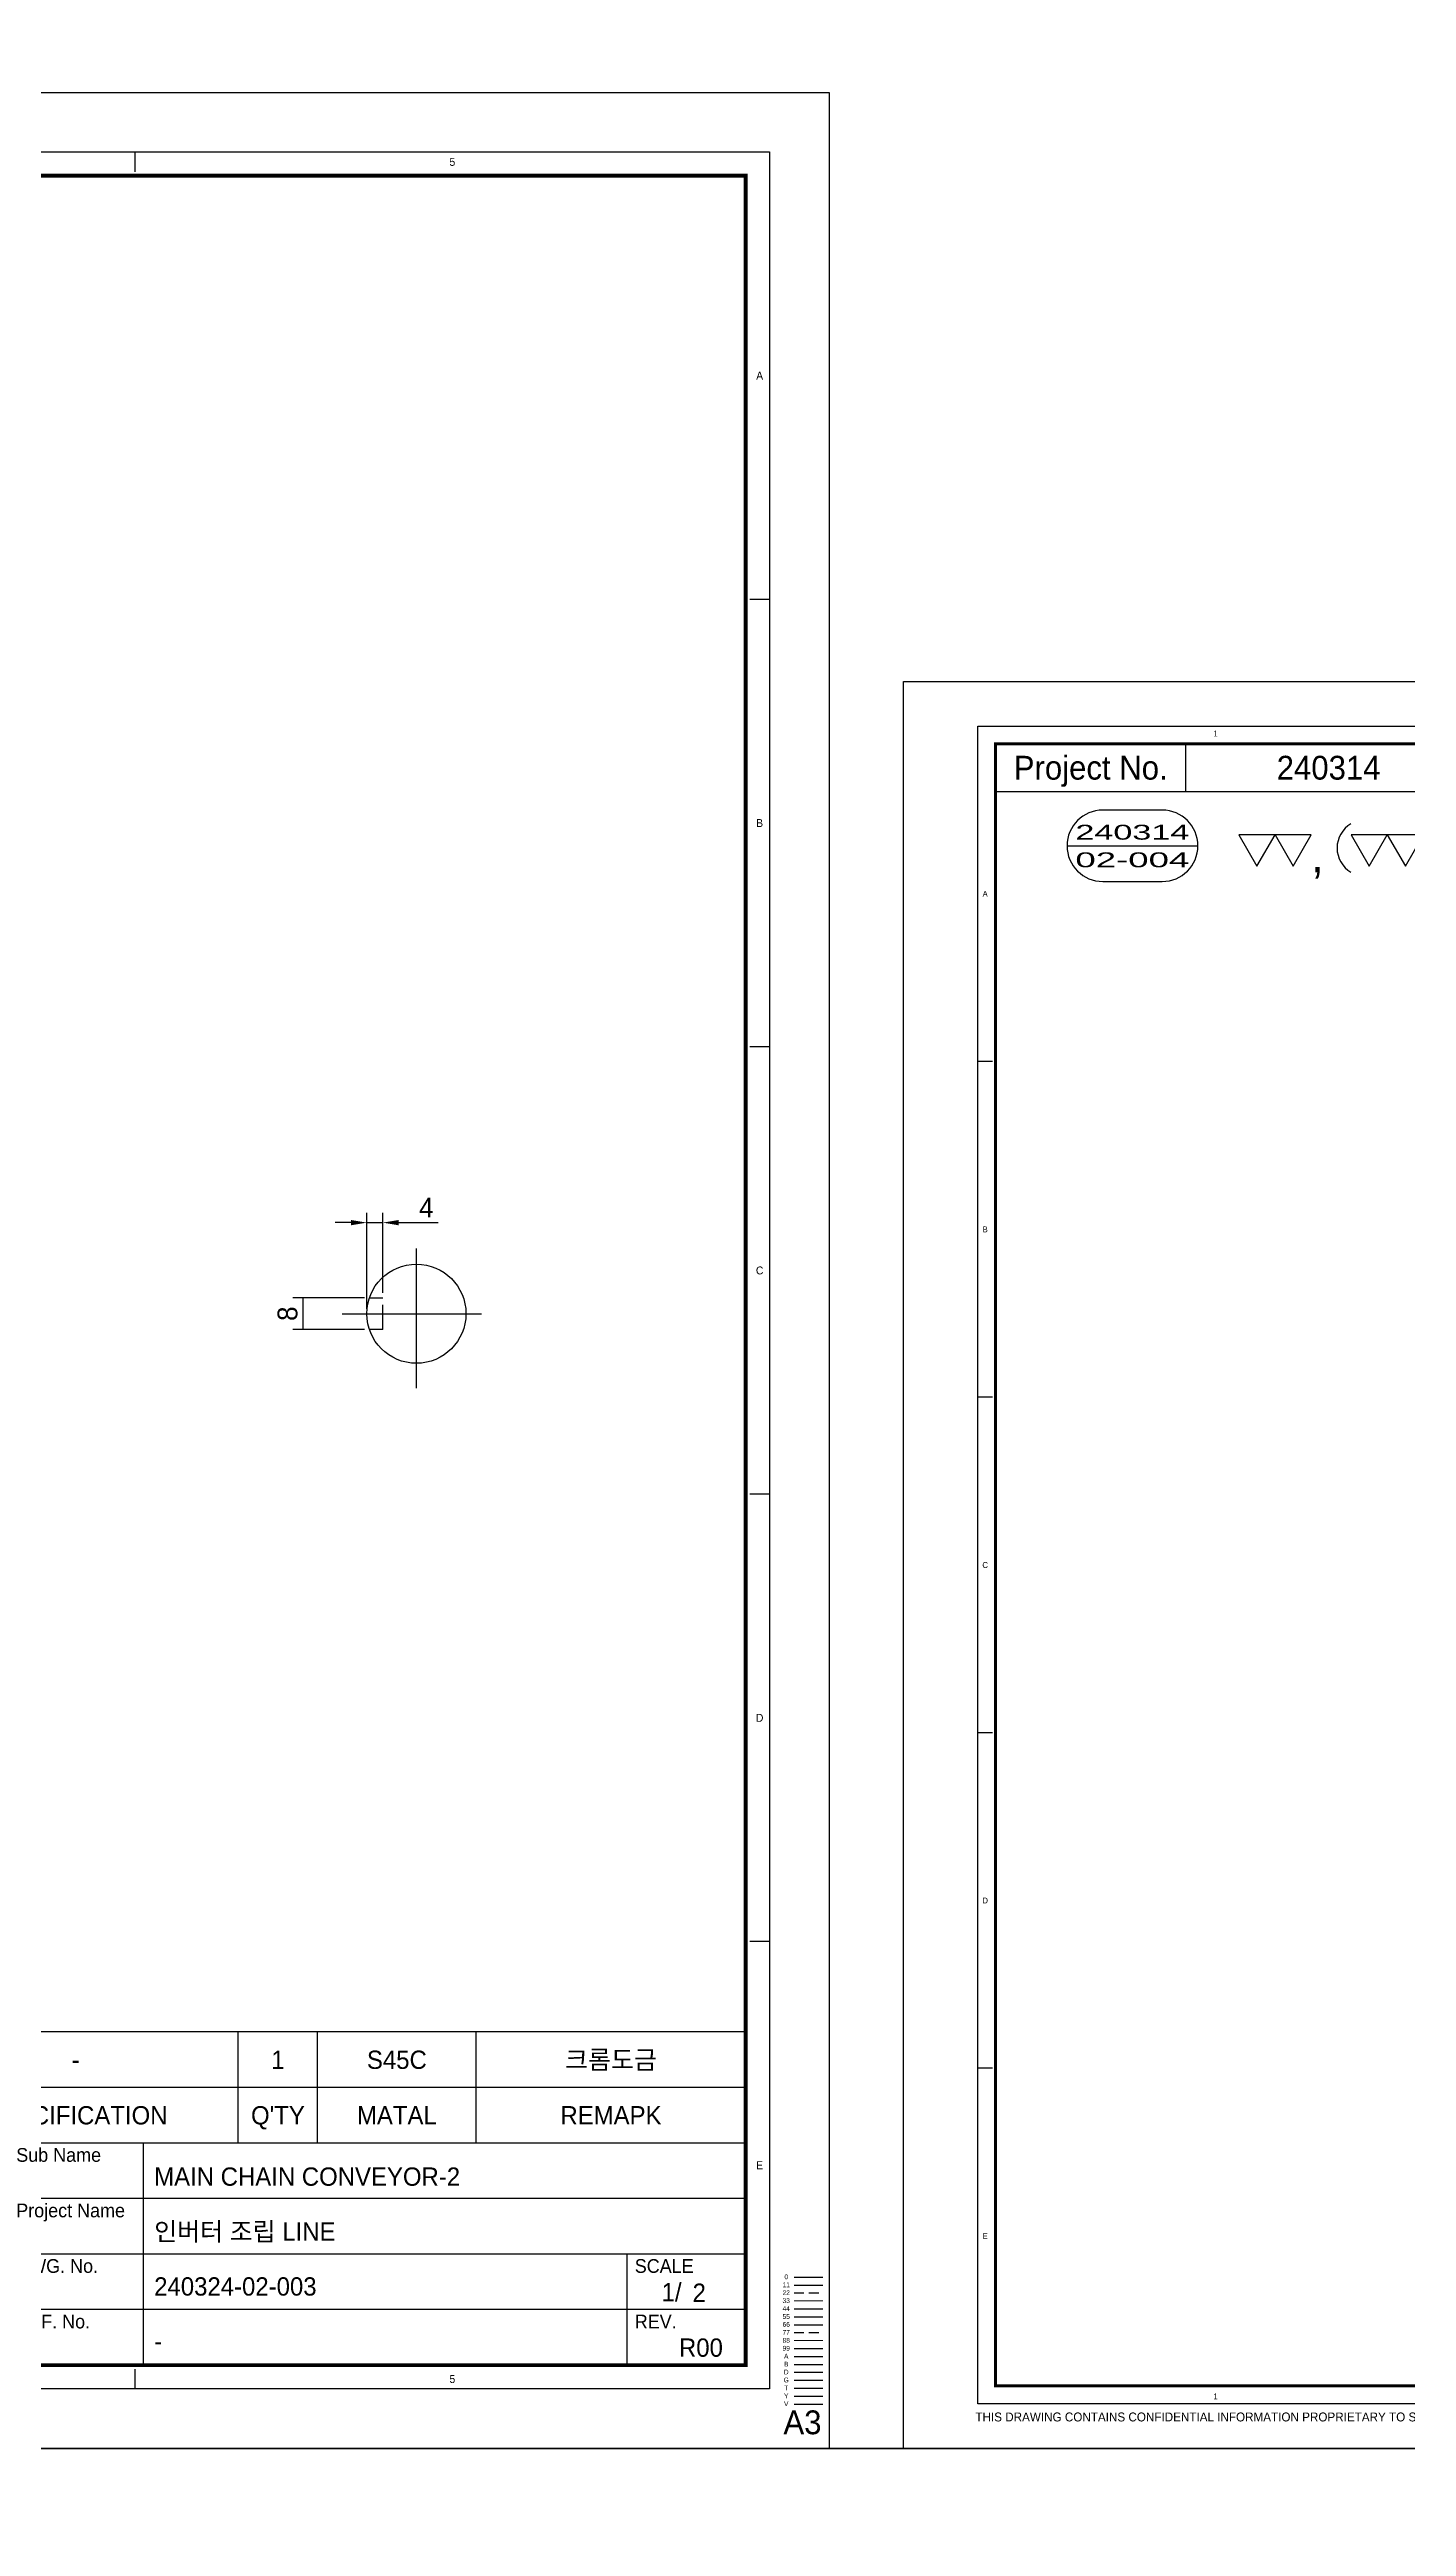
# Model space of a CAD drawing. Header units: inches. Extents: x 0 to 77285, y -118 to 40065.
# Drawn here: x 73276 to 73619, y 767 to 1391 of the extents above; entities that cross this region are included whole.
import ezdxf
from ezdxf.enums import TextEntityAlignment as Align

# ---------------------------------------------------------------- set-up
doc = ezdxf.new("R2010")
doc.units = ezdxf.units.IN
doc.header["$LTSCALE"] = 5
doc.header["$MEASUREMENT"] = 0
for name, pattern in [('CENTER', [2, 1.25, -0.25, 0.25, -0.25]), ('HIDDEN', [0.375, 0.25, -0.125]), ('PHANTOM', [2.5, 1.25, -0.25, 0.25, -0.25, 0.25, -0.25])]:
    doc.linetypes.add(name, pattern=pattern)
for name, color, linetype in [('11', 1, 'CENTER'), ('22', 2, 'HIDDEN'), ('44', 4, 'Continuous'), ('55', 5, 'Continuous'), ('66', 6, 'PHANTOM'), ('77', 40, 'HIDDEN'), ('99', 181, 'Continuous'), ('A', 8, 'Continuous'), ('B', 123, 'Continuous'), ('D', 3, 'Continuous'), ('G', 231, 'Continuous'), ('T', 3, 'Continuous'), ('VV', 1, 'Continuous'), ('Y', 60, 'Continuous')]:
    doc.layers.add(name, color=color, linetype=linetype)
doc.layers.add('33', color=3, linetype='PHANTOM', lineweight=9)
doc.layers.add('88', color=35, linetype='Continuous', lineweight=5)
doc.styles.add('SCI', font='')
doc.styles.get('SCI').set_extended_font_data('Gulim')
doc.dimstyles.new('SCH', dxfattribs={"dimtxt": 2.5, "dimasz": 2, "dimexe": 1.25, "dimexo": 0.625, "dimtad": 1, "dimdec": 8, "dimtxsty": 'SCI', "dimcen": 2.5, "dimclrd": 4, "dimclre": 4, "dimclrt": 7, "dimadec": 8, "dimazin": 2, "dimtfac": 1, "dimtdec": 8, "dimtmove": 0, "dimatfit": 3, "dimfxl": 1, "dimarcsym": 0})

# ---------------------------------------------------------------- blocks, each defined once
blk = doc.blocks.new('J2')
for p, q in [((0, 2.25), (-2.6, 2.25)), ((-2.6, 2.25), (-1.3, 0)), ((-1.3, 0), (0, 2.25)), ((2.6, 2.25), (0, 2.25)), ((0, 2.25), (1.3, 0)), ((1.3, 0), (2.6, 2.25))]:
    blk.add_line(p, q)
blk = doc.blocks.new('J3')
for p, q in [((-3.9, 2.25), (-2.6, 0)), ((-1.3, 2.25), (-3.9, 2.25)), ((-2.6, 0), (-1.3, 2.25)), ((-1.3, 2.25), (0, 0)), ((1.3, 2.25), (-1.3, 2.25)), ((0, 0), (1.3, 2.25)), ((1.3, 2.25), (2.6, 0)), ((3.9, 2.25), (1.3, 2.25)), ((2.6, 0), (3.9, 2.25))]:
    blk.add_line(p, q)
blk = doc.blocks.new('A$C645fd8c3')
at = {"linetype": 'Continuous'}
h = blk.add_hatch(dxfattribs=at)
h.set_pattern_fill('ANSI31', color=5, scale=0.563055, style=0)
h.set_pattern_definition([(45, (-482.600826, -378.99261), (-0.04976753, 0.04976753), [])])
h.paths.add_polyline_path([(259.73, -279.27), (259.73, -276.17), (258.74, -276.17), (256.35, -278.56), (253.96, -276.17), (252.97, -276.17), (252.97, -279.27)])
h.paths.add_polyline_path([(252.97, -279.83), (252.97, -282.93), (259.73, -282.93), (259.73, -279.83)])
at = {"color": 2}
for p, q in [((12.5, -289.5), (12.5, -7.5)), ((12.5, -7.5), (412.5, -7.5)), ((92.5, -10), (92.5, -7.5)), ((172.5, -10), (172.5, -7.5)), ((252.5, -10), (252.5, -7.5)), ((332.5, -10), (332.5, -7.5)), ((412.5, -7.5), (412.5, -289.5)), ((15, -63.9), (12.5, -63.9)), ((412.5, -63.9), (410, -63.9)), ((15, -120.3), (12.5, -120.3)), ((412.5, -120.3), (410, -120.3)), ((15, -176.7), (12.5, -176.7)), ((412.5, -176.7), (410, -176.7)), ((15, -233.1), (12.5, -233.1)), ((412.5, -233.1), (410, -233.1)), ((92.5, -289.5), (92.5, -287)), ((172.5, -289.5), (172.5, -287)), ((252.5, -289.5), (252.5, -287)), ((332.5, -289.5), (332.5, -287)), ((412.5, -289.5), (12.5, -289.5))]:
    blk.add_line(p, q, dxfattribs=at)
at = {"color": 40}
for p, q in [((47.5, -18.5), (47.5, -10.5)), ((95.5, -18.5), (95.5, -10.5))]:
    blk.add_line(p, q, dxfattribs=at)
at = {"color": 7, "linetype": 'Continuous'}
blk.add_line((27.52, -27.62), (49.52, -27.62), dxfattribs=at)
for p, q in [((409.5, -244.5), (249.5, -244.5)), ((249.5, -244.5), (249.5, -251.5)), ((249.5, -286.5), (249.5, -251.5)), ((409.5, -251.5), (249.5, -251.5)), ((409.5, -258.5), (249.5, -258.5)), ((316.5, -258.5), (316.5, -286.5)), ((316.5, -261.5), (274.5, -261.5)), ((316.5, -267), (274.5, -267)), ((415.59, -275.4), (419.2, -275.4))]:
    blk.add_line(p, q)
at = {"color": 3}
for p, q in [((263.5, -251.5), (263.5, -244.5)), ((304.5, -251.5), (304.5, -244.5)), ((345.5, -251.5), (345.5, -244.5)), ((355.5, -251.5), (355.5, -244.5)), ((375.5, -251.5), (375.5, -244.5)), ((263.5, -258.5), (263.5, -251.5)), ((304.5, -258.5), (304.5, -251.5)), ((345.5, -258.5), (345.5, -251.5)), ((355.5, -258.5), (355.5, -251.5)), ((375.5, -258.5), (375.5, -251.5)), ((274.5, -258.5), (274.5, -272.5)), ((288.5, -258.5), (288.5, -272.5)), ((302.5, -258.5), (302.5, -272.5)), ((333.5, -258.5), (333.5, -286.5)), ((274.5, -265.5), (249.5, -265.5)), ((409.58, -265.5), (316.5, -265.5)), ((409.5, -272.5), (249.5, -272.5)), ((409.58, -279.5), (316.5, -279.5))]:
    blk.add_line(p, q, dxfattribs=at)
at = {"color": 5, "linetype": 'Continuous'}
for p, q in [((252.97, -276.17), (252.97, -279.27)), ((253.96, -276.17), (252.97, -276.17)), ((253.96, -276.17), (256.35, -278.56)), ((258.74, -276.17), (256.35, -278.56)), ((259.73, -276.17), (258.74, -276.17)), ((259.73, -279.27), (259.73, -276.17)), ((259.73, -279.27), (252.97, -279.27)), ((252.97, -279.83), (252.97, -282.93)), ((259.73, -279.83), (252.97, -279.83)), ((259.73, -282.93), (259.73, -279.83)), ((252.97, -282.93), (259.73, -282.93))]:
    blk.add_line(p, q, dxfattribs=at)
at = {"color": 40, "const_width": 0.5}
blk.add_lwpolyline([(15.5, -286.5), (15.5, -10.5), (409.5, -10.5), (409.5, -286.5)], close=True, dxfattribs=at)
at = {"color": 40}
blk.add_lwpolyline([(15.5, -18.5), (95.5, -18.5)], dxfattribs=at)
blk.add_lwpolyline([(33.52, -21.62, 1), (33.52, -33.62), (43.52, -33.62, 1), (43.52, -21.62)], format="xyb", close=True)
at = {"const_width": 0.257}
blk.add_lwpolyline([(193.31, -268.04), (209.91, -268.04)], dxfattribs=at)
at = {"color": 3}
blk.add_lwpolyline([(193.31, -267.35), (209.91, -267.35)], dxfattribs=at)
for centre, start, end in [((77.61, -27.99), 120, 240), ((91.22, -27.99), 300, 60)]:
    blk.add_arc(centre, 4.69, start, end)
at = {"layer": '11'}
blk.add_line((415.59, -276.4), (419.2, -276.4), dxfattribs=at)
at = {"layer": '22'}
blk.add_line((415.59, -277.4), (419.2, -277.4), dxfattribs=at)
at = {"layer": '33'}
blk.add_line((415.59, -278.4), (419.2, -278.4), dxfattribs=at)
at = {"layer": '44'}
blk.add_line((415.59, -279.4), (419.2, -279.4), dxfattribs=at)
at = {"layer": '55'}
blk.add_line((415.59, -280.4), (419.2, -280.4), dxfattribs=at)
at = {"layer": '66'}
blk.add_line((415.59, -281.4), (419.2, -281.4), dxfattribs=at)
at = {"layer": '77'}
blk.add_line((415.59, -282.4), (419.2, -282.4), dxfattribs=at)
at = {"layer": '88'}
blk.add_line((415.59, -283.4), (419.2, -283.4), dxfattribs=at)
at = {"layer": '99'}
blk.add_line((415.59, -284.4), (419.2, -284.4), dxfattribs=at)
at = {"layer": 'A'}
blk.add_line((415.59, -285.4), (419.2, -285.4), dxfattribs=at)
at = {"layer": 'B'}
blk.add_line((415.59, -286.4), (419.2, -286.4), dxfattribs=at)
at = {"layer": 'D'}
blk.add_line((415.59, -287.4), (419.2, -287.4), dxfattribs=at)
at = {"layer": 'Defpoints', "color": 1}
blk.add_lwpolyline([(0, -297), (0, 0), (420, 0), (420, -297)], close=True, dxfattribs=at)
at = {"layer": 'G'}
blk.add_line((415.59, -288.4), (419.2, -288.4), dxfattribs=at)
at = {"layer": 'T'}
for p, q in [((394.5, -272.5), (394.5, -286.5)), ((415.59, -289.4), (419.2, -289.4))]:
    blk.add_line(p, q, dxfattribs=at)
at = {"layer": 'VV'}
blk.add_line((415.59, -291.4), (419.2, -291.4), dxfattribs=at)
at = {"layer": 'Y'}
blk.add_line((415.59, -290.4), (419.2, -290.4), dxfattribs=at)
at = {"xscale": 2.34375, "yscale": 2.34375, "zscale": 2.34375}
for name, p in [('J2', (62.5, -31.03)), ('J3', (84.42, -31.03))]:
    blk.add_blockref(name, p, dxfattribs=at)
at = {"color": 2, "style": 'SCI'}
for s, p in [('1', (52.5, -8.75)), ('2', (132.5, -8.75)), ('3', (212.5, -8.75)), ('4', (292.5, -8.75)), ('5', (372.5, -8.75)), ('A', (13.75, -35.7)), ('A', (411.25, -35.7)), ('B', (13.75, -92.1)), ('B', (411.25, -92.1)), ('C', (13.75, -148.5)), ('C', (411.25, -148.5)), ('D', (13.75, -204.9)), ('D', (411.25, -204.9)), ('E', (13.75, -261.3)), ('E', (411.25, -261.3)), ('E', (411.25, -261.3)), ('1', (52.5, -288.25)), ('2', (132.5, -288.25)), ('3', (212.5, -288.25)), ('4', (292.5, -288.25)), ('5', (372.5, -288.25))]:
    blk.add_text(s, height=1, dxfattribs=at).set_placement(p, align=Align.MIDDLE_CENTER)
at = {"style": 'SCI'}
for s, height, p in [('Project No.', 4, (31.5, -14.5)), (',', 5.86, (69.61, -29.14)), ('NO.', 2.308, (256.5, -255)), ('DESCRIPTION', 2.3077, (284, -255)), ('SPECIFICATION', 2.3077, (325, -255)), ("Q'TY", 2.308, (350.5, -255)), ('MATAL', 2.308, (365.5, -255)), ('REMAPK', 2.308, (392.5, -255)), ('DESIGN', 1.731, (281.5, -260)), ('CHECK', 1.731, (295.5, -260)), ('APPROVE', 1.731, (309.5, -260)), ('이경중', 2.308, (282, -264.44)), ('-', 2.31, (295.5, -264.25)), ('-', 2.31, (309.5, -264.25)), ('세 창  인 터 내 쇼 날 (주)', 3.0296, (288.44, -277.82)), ('0', 0.6, (414.6, -275.37)), ('Sechang  International  Co.,Ltd.', 2.0198, (288.72, -281.87))]:
    blk.add_text(s, height=height, dxfattribs=at).set_placement(p, align=Align.MIDDLE_CENTER)
for s, height, p in [('CUSTOMER', 1.731, (250.65, -260)), ('Sub Name', 1.731, (317.5, -260)), ('Project No.', 1.7308, (250.5, -267)), ('Project Name', 1.7308, (317.5, -267)), ('DWG. No.', 1.731, (317.5, -274)), ('SCALE', 1.731, (395.5, -274)), ('REF. No.', 1.731, (317.5, -281)), ('REV.', 1.731, (395.5, -281))]:
    blk.add_text(s, height=height, dxfattribs=at).set_placement(p, align=Align.MIDDLE_LEFT)
at = {"color": 40, "style": 'SCI'}
for s, height, p in [('-', 2.31, (295.5, -269.75)), ('-', 2.31, (309.5, -269.75)), ('1/', 2.308, (400.15, -277.29))]:
    blk.add_text(s, height=height, dxfattribs=at).set_placement(p, align=Align.MIDDLE_CENTER)
at = {"color": 3, "linetype": 'Continuous', "style": 'SCI'}
for s, p in [('THIS DRAWING CONTAINS CONFIDENTIAL INFORMATION PROPRIETARY TO SECHANG INTERNATIONAL Co., Ltd  ', (12.11, -292.46)), ('IT MUST NOT BE REPRODUCED OR DISCLOSED TO OTHERS OR USED IN ANY OTHER WAY IN WHOLE OR PART EXCEPT AN AUTHORIZED IN WRITING BY SECHANG INTERNATIONAL Co., Ltd.', (131.88, -292.43))]:
    blk.add_text(s, height=1.5, dxfattribs=at).set_placement(p)
at = {"color": 2, "style": 'SCI'}
blk.add_text('A3', height=3, dxfattribs=at).set_placement((419.05, -296.11), align=Align.BOTTOM_RIGHT)
at = {"color": 40, "insert": (196.28, -263.89), "char_height": 3, "attachment_point": 1, "style": 'SCI'}
blk.add_mtext_dynamic_manual_height_columns('NOTE{\\W0.8;\\P1. 일반 가공 공차 : %%P0.05로 할 것.\\P2. 일반 모따기는 C0.5~1로 할 것.\\P3. 지시없는 모서리 R1.0로 할 것.}', width=205.982, gutter_width=1.29, heights=[0], dxfattribs=at)
at = {"layer": '11', "style": 'SCI'}
blk.add_text('11', height=0.6, dxfattribs=at).set_placement((414.6, -276.37), align=Align.MIDDLE_CENTER)
at = {"layer": '22', "style": 'SCI'}
blk.add_text('22', height=0.6, dxfattribs=at).set_placement((414.6, -277.37), align=Align.MIDDLE_CENTER)
at = {"layer": '33', "style": 'SCI'}
blk.add_text('33', height=0.6, dxfattribs=at).set_placement((414.6, -278.37), align=Align.MIDDLE_CENTER)
at = {"layer": '44', "style": 'SCI'}
blk.add_text('44', height=0.6, dxfattribs=at).set_placement((414.6, -279.37), align=Align.MIDDLE_CENTER)
at = {"layer": '55', "style": 'SCI'}
blk.add_text('55', height=0.6, dxfattribs=at).set_placement((414.6, -280.37), align=Align.MIDDLE_CENTER)
at = {"layer": '66', "style": 'SCI'}
blk.add_text('66', height=0.6, dxfattribs=at).set_placement((414.6, -281.37), align=Align.MIDDLE_CENTER)
at = {"layer": '77', "style": 'SCI'}
blk.add_text('77', height=0.6, dxfattribs=at).set_placement((414.6, -282.37), align=Align.MIDDLE_CENTER)
at = {"layer": '88', "style": 'SCI'}
blk.add_text('88', height=0.6, dxfattribs=at).set_placement((414.6, -283.37), align=Align.MIDDLE_CENTER)
at = {"layer": '99', "style": 'SCI'}
blk.add_text('99', height=0.6, dxfattribs=at).set_placement((414.6, -284.37), align=Align.MIDDLE_CENTER)
at = {"layer": 'A', "style": 'SCI'}
blk.add_text('A', height=0.6, dxfattribs=at).set_placement((414.6, -285.37), align=Align.MIDDLE_CENTER)
at = {"layer": 'B', "style": 'SCI'}
blk.add_text('B', height=0.6, dxfattribs=at).set_placement((414.6, -286.37), align=Align.MIDDLE_CENTER)
at = {"layer": 'D', "style": 'SCI'}
blk.add_text('D', height=0.6, dxfattribs=at).set_placement((414.6, -287.37), align=Align.MIDDLE_CENTER)
at = {"layer": 'G', "style": 'SCI'}
blk.add_text('G', height=0.6, dxfattribs=at).set_placement((414.6, -288.37), align=Align.MIDDLE_CENTER)
at = {"layer": 'T', "style": 'SCI'}
blk.add_text('T', height=0.6, dxfattribs=at).set_placement((414.6, -289.37), align=Align.MIDDLE_CENTER)
at = {"layer": 'VV', "style": 'SCI'}
blk.add_text('V', height=0.6, dxfattribs=at).set_placement((414.6, -291.37), align=Align.MIDDLE_CENTER)
at = {"layer": 'Y', "style": 'SCI'}
blk.add_text('Y', height=0.6, dxfattribs=at).set_placement((414.6, -290.37), align=Align.MIDDLE_CENTER)
blk = doc.blocks.new('A$C092f811e')
blk.add_circle((0, 0), 12.5)
at = {"layer": '11', "ltscale": 5.625}
for p, q in [((0, -18.75), (0, 18.75)), ((-18.75, 0), (18.75, 0))]:
    blk.add_line(p, q, dxfattribs=at)
at = {"layer": '22', "ltscale": 5}
for p, q in [((-11.84, 4), (-8.5, 4)), ((-8.5, -4), (-8.5, 4)), ((-8.5, -4), (-11.84, -4))]:
    blk.add_line(p, q, dxfattribs=at)
blk = doc.blocks.new('*D999')
at = {"color": 4, "lineweight": -2, "transparency": 16777216}
for p, q in [((73352.49, 1095.53), (73348.49, 1095.53)), ((73356.49, 1073.82), (73356.49, 1098.03)), ((73356.49, 1095.53), (73360.49, 1095.53)), ((73360.49, 1077.82), (73360.49, 1098.03)), ((73364.49, 1095.53), (73374.49, 1095.53))]:
    blk.add_line(p, q, dxfattribs=at)
at = {"color": 4, "transparency": 16777216}
for points in [[(73352.49, 1096.19), (73352.49, 1094.86), (73356.49, 1095.53)], [(73364.49, 1096.19), (73364.49, 1094.86), (73360.49, 1095.53)]]:
    blk.add_solid(points, dxfattribs=at)
at = {"layer": 'Defpoints', "color": 0, "transparency": 16777216}
for p in [(73360.49, 1095.53), (73360.49, 1076.57), (73356.49, 1072.57)]:
    blk.add_point(p, dxfattribs=at)
at = {"color": 7, "transparency": 16777216, "insert": (73371.49, 1099.34), "char_height": 5, "attachment_point": 5, "style": 'SCI'}
blk.add_mtext('4', dxfattribs=at)
blk = doc.blocks.new('*D1000')
at = {"color": 4, "lineweight": -2, "transparency": 16777216}
for p, q in [((73355.89, 1076.57), (73337.82, 1076.57)), ((73340.32, 1076.57), (73340.32, 1068.57)), ((73355.89, 1068.57), (73337.82, 1068.57))]:
    blk.add_line(p, q, dxfattribs=at)
at = {"layer": 'Defpoints', "color": 0, "transparency": 16777216}
for p in [(73357.14, 1076.57), (73340.32, 1068.57), (73357.14, 1068.57)]:
    blk.add_point(p, dxfattribs=at)
at = {"color": 7, "transparency": 16777216, "insert": (73336.5, 1072.57), "char_height": 5, "attachment_point": 5, "rotation": 90, "style": 'SCI'}
blk.add_mtext('8', dxfattribs=at)

msp = doc.modelspace()

# ---------------------------------------------------------------- linework, layer by layer
for points in [[(71277.07583024, 786.47465905), (74672.72150039, 786.47465905), (74672.72150039, 1691.07431801), (71277.07583024, 1691.07431801)], [(71277.07583024, -118.1249999), (74672.72150039, -118.1249999), (74672.72150039, 786.47465905), (71277.07583024, 786.47465905)]]:
    msp.add_lwpolyline(points, close=True)
at = {"layer": 'Defpoints'}
msp.add_line((73473.06003237, 786.47465905), (73491.81003237, 786.47465905), dxfattribs=at)

# ---------------------------------------------------------------- block references
at = {"color": 3}
for p, xscale, yscale, zscale in [((72633.06003237, 1380.47465905), 2, 2, 2), ((73491.81003237, 1231.97465905), 1.5, 1.5, 1.5)]:
    msp.add_blockref('A$C645fd8c3', p, dxfattribs=dict(at, xscale=xscale, yscale=yscale, zscale=zscale))
msp.add_blockref('A$C092f811e', (73368.98621371, 1072.57456868))

# ---------------------------------------------------------------- texts
at = {"style": 'SCI'}
for s, height, p in [('240314', 6, (73599.06003237, 1210.22465905)), ('1', 4.61538462, (73334.06003237, 884.47465905)), ('S45C', 4.615384615, (73364.06003237, 884.47465905)), ('크롬도금', 4.615384615, (73418.06003237, 884.47465905)), ('-', 4.61538462, (73283.06003237, 884.47465905))]:
    msp.add_text(s, height=height, dxfattribs=at).set_placement(p, align=Align.MIDDLE_CENTER)
for s, width, p, p2 in [('240314', 1.63101, (73535.19479089, 1192.08788448), (73563.92750052, 1192.08788448)), ('02-004', 1.60732, (73535.19479089, 1185.12934215), (73563.92750052, 1185.12934215))]:
    msp.add_text(s, height=3.75, dxfattribs=dict(at, width=width)).set_placement(p, p2, align=Align.FIT)
at = {"color": 40, "style": 'SCI'}
for s, height, p in [('MAIN CHAIN CONVEYOR-2', 4.6153846154, (73302.85147329, 855.01312059)), ('인버터 조립 LINE', 4.6153846154, (73302.85147329, 841.16696675)), ('240324-02-003', 4.6153846154, (73302.85147329, 827.3208129)), ('2', 4.61538462, (73438.64124491, 825.74388982)), ('-', 4.61538462, (73302.85147329, 813.47465905))]:
    msp.add_text(s, height=height, dxfattribs=at).set_placement(p, align=Align.MIDDLE_LEFT)
msp.add_text('R00', height=4.615384615, dxfattribs=at).set_placement((73440.75234006, 811.89773598), align=Align.MIDDLE_CENTER)

# ---------------------------------------------------------------- dimensions: what is measured, and where the dimension line sits
dim = msp.add_linear_dim(base=(73360.48621371, 1095.52711109), p1=(73356.48621371, 1072.57456868), p2=(73360.48621371, 1076.57456868), dimstyle='SCH', override={"dimscale": 2})
dim.commit()
dim.dimension.update_dxf_attribs({"geometry": '*D999', "text_midpoint": (73371.48721238, 1099.34368899)})
dim = msp.add_linear_dim(base=(73340.3160884595, 1068.5745686793), p1=(73357.1434944297, 1076.5745686793), p2=(73357.1434944297, 1068.5745686793), angle=90, dimstyle='SCH', override={"dimscale": 2})
dim.commit()
dim.dimension.update_dxf_attribs({"geometry": '*D1000', "text_midpoint": (73336.5028394581, 1072.5745686792)})

doc.saveas('drawing.dxf')
